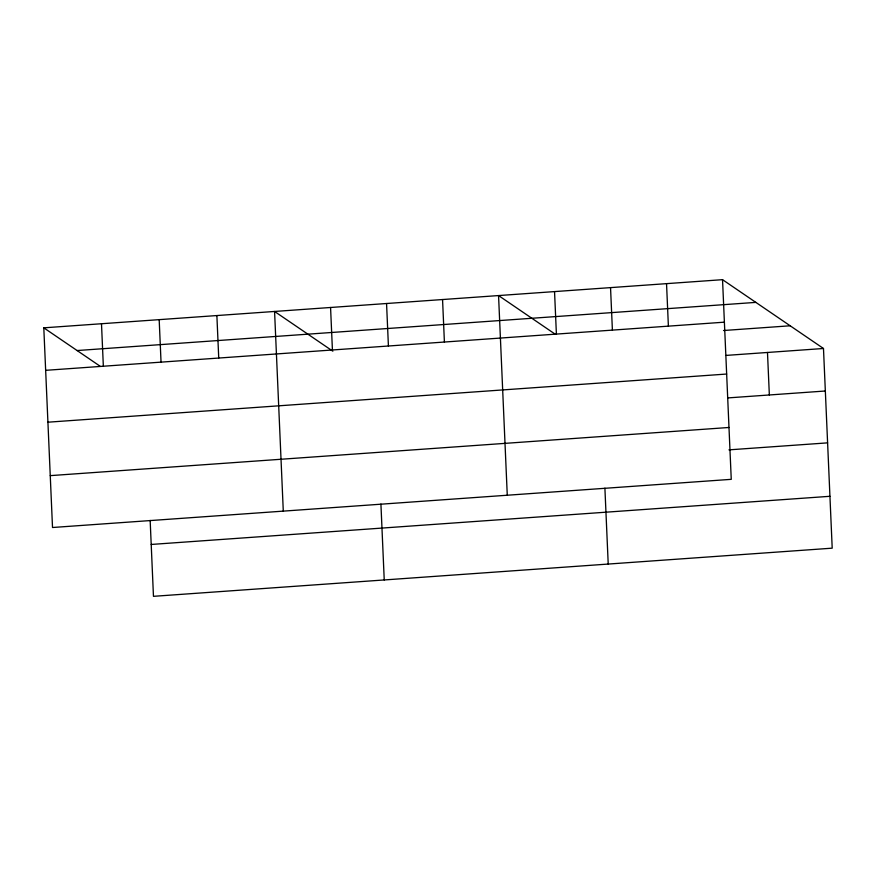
<?xml version="1.0" encoding="UTF-8"?>
<svg xmlns="http://www.w3.org/2000/svg" width="876" height="876" viewBox="0 0 876 876"><rect width="100%" height="100%" fill="white"/><g stroke="black" fill="none" stroke-linecap="round" stroke-linejoin="round"><path stroke-width="1.31" d="M722.536 279.674L731.252 479.336L52.516 527.505L43.8 327.832L722.536 279.674L823.484 348.495L832.2 548.168L153.464 596.326L150.157 520.41M77.11 350.542L755.846 302.384M45.651 370.329L724.386 322.171M723.51 330.515L790.174 325.784M726.16 355.404L823.484 348.495M47.917 422.199L726.653 374.041M728.011 397.901L825.334 391.003M50.25 475.635L728.985 427.477M728.942 449.859L827.601 442.862M151.209 544.456L829.933 496.298M554.749 333.876L498.553 295.562L507.27 495.236M332.847 351.188L274.571 311.462L283.287 511.124M43.8 327.832L99.995 366.146M767.486 352.47L769.347 394.966M666.537 283.649L668.388 326.146M610.539 287.624L612.401 330.121M604.9 488.151L608.218 564.056M554.541 291.599L556.402 334.095M442.555 299.537L444.406 342.034M386.557 303.512L388.418 346.009M380.918 504.039L384.235 579.956M330.57 307.487L332.42 349.984M216.876 315.557L218.737 358.054M159.18 319.641L161.042 362.149M101.496 323.737L103.346 366.234"/></g></svg>
